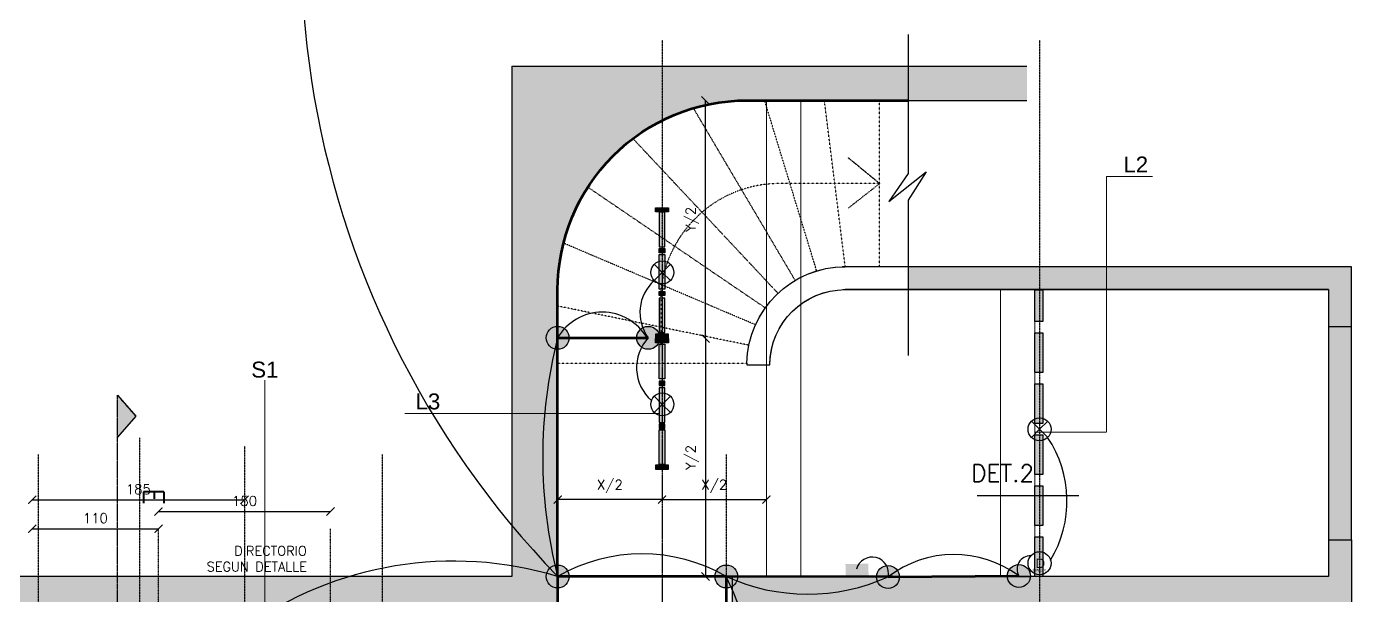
# Model space of a CAD drawing. Header units: millimetres. Extents: x -51650 to -4299, y 104 to 53299.
# Drawn here: x -22109 to -10559, y 30539 to 35499 of the extents above; entities that cross this region are included whole.
import ezdxf

# ---------------------------------------------------------------- set-up
doc = ezdxf.new("R2010")
doc.units = ezdxf.units.MM
doc.header["$LTSCALE"] = 0.3
for name, pattern in [('ACAD_ISO03W100', [30, 12, -18]), ('ACCESO MATIAS COUSIÑO$0$DASHDOT', [25.4, 12.7, -6.35, 0, -6.35]), ('CENTER2', [28.575, 19.05, -3.175, 3.175, -3.175])]:
    doc.linetypes.add(name, pattern=pattern)
for name, color, linetype in [('$0$COTAS', 1, 'Continuous'), ('ACCESO MATIAS COUSIÑO$0$Muros', 3, 'Continuous'), ('conductor 220V', 10, 'Continuous'), ('conductor 24V', 30, 'Continuous'), ('CORTES', 4, 'Continuous'), ('derivación eléctrica', 10, 'Continuous'), ('DRIVERS LEDS 220v a 12V', 10, 'Continuous'), ('HATCH', 253, 'Continuous'), ('I-DETALLES', 5, 'Continuous'), ('I-EQUIPOS', 150, 'Continuous'), ('I-LINEAS', 8, 'ACAD_ISO03W100'), ('I-TEXT', 4, 'Continuous'), ('lineas constructivas', 5, 'ACCESO MATIAS COUSIÑO$0$DASHDOT'), ('Luminarias', 10, 'Continuous'), ('Muros', 4, 'Continuous'), ('PROYECCION', 8, 'ACAD_ISO03W100')]:
    doc.layers.add(name, color=color, linetype=linetype)
for name, color, linetype, lineweight in [('013', 2, 'Continuous', 9), ('020', 4, 'Continuous', 15), ('canalización EMT', 100, 'Continuous', 80), ('I-GUIAS', 176, 'Continuous', 13)]:
    doc.layers.add(name, color=color, linetype=linetype, lineweight=lineweight)
doc.styles.add('ABWB', font='arial.ttf')
doc.styles.add('Romans', font='romans.shx')
doc.styles.get("Standard").update_dxf_attribs({"font": 'arial.ttf'})
doc.dimstyles.new('ABA-50', dxfattribs={"dimscale": 50, "dimtxt": 1.7, "dimasz": 1.4, "dimexe": 1, "dimexo": 5, "dimgap": 1, "dimtad": 1, "dimdec": 0, "dimlfac": 0.1, "dimdsep": 46, "dimtxsty": 'Romans', "dimblk": 'ARCHTICK', "dimcen": -1, "dimse1": 1, "dimse2": 1, "dimclrd": 1, "dimclre": 50, "dimclrt": 130, "dimadec": 0, "dimazin": 0, "dimtfac": 1, "dimtdec": 0, "dimtofl": 0, "dimtmove": 2, "dimatfit": 3, "dimldrblk": 'ABA_DOT', "dimfxl": 1, "dimtolj": 1, "dimarcsym": 0})

# ---------------------------------------------------------------- blocks, each defined once
blk = doc.blocks.new('ACCESO MATIAS COUSIÑO')
at = {"layer": 'ACCESO MATIAS COUSIÑO$0$Muros'}
for p, q in [((-17879, 34628), (-17879, 30805)), ((-10559, 33405), (-14998, 33405)), ((-10559, 32885), (-10559, 33405)), ((-10759, 33205), (-14972, 33205)), ((-10759, 33205), (-10759, 32885)), ((-17479, 33106), (-17479, 31585)), ((-10759, 32885), (-10559, 32885)), ((-10759, 31025), (-10759, 30705)), ((-10759, 31025), (-10559, 31025)), ((-10559, 31025), (-10559, 30305)), ((-17879, 30805), (-17879, 30705)), ((-17479, 30805), (-17479, 30305)), ((-17879, 30705), (-27189, 30705)), ((-15959, 30705), (-15959, 29805)), ((-10759, 30705), (-15959, 30705))]:
    blk.add_line(p, q, dxfattribs=at)
at = {"layer": 'ACCESO MATIAS COUSIÑO$0$Muros', "color": 2}
blk.add_line((-15829, 32565), (-15829, 32550), dxfattribs=at)
at = {"layer": 'ACCESO MATIAS COUSIÑO$0$Muros'}
for points in [[(-15829, 32565, -0.408585), (-14972, 33405, -0.408585)], [(-15629, 32550, -0.413673), (-14972, 33205, 0.162931)]]:
    blk.add_lwpolyline(points, format="xyb", dxfattribs=at)
for points in [[(-14950, 33205), (-10759, 33205), (-10759, 30705), (-15959, 30700), (-15959, 25755), (-25839, 25755), (-25839, 26705), (-26702, 26705), (-27189, 26205), (-27789, 26205), (-27789, 29855)], [(-27789, 29855), (-27189, 29855), (-26702, 29355), (-25839, 29309), (-25839, 30305), (-17479, 30305), (-17479, 32550), (-17479, 32550)], [(-15829, 32550), (-15629, 32550), (-15629, 32550)]]:
    blk.add_lwpolyline(points, dxfattribs=at)
blk = doc.blocks.new('_ArchTick')
at = {"color": 0, "linetype": 'ByBlock', "const_width": 0.15}
blk.add_lwpolyline([(-0.5, -0.5), (0.5, 0.5)], dxfattribs=at)
blk = doc.blocks.new('*D13')
at = {"layer": '$0$COTAS', "color": 1, "lineweight": -2, "transparency": 16777216}
blk.add_line((-22059, 31121), (-20959, 31121), dxfattribs=at)
at = {"layer": 'Defpoints', "color": 0, "transparency": 16777216}
for p in [(-20959, 31121), (-22059, 30305), (-20959, 30305)]:
    blk.add_point(p, dxfattribs=at)
at = {"layer": '$0$COTAS', "color": 1, "lineweight": -2, "transparency": 16777216, "xscale": 70, "yscale": 70, "zscale": 70, "rotation": 180}
blk.add_blockref('_ArchTick', (-22059, 31121), dxfattribs=at)
at = {"layer": '$0$COTAS', "color": 1, "lineweight": -2, "transparency": 16777216, "xscale": 70, "yscale": 70, "zscale": 70}
blk.add_blockref('_ArchTick', (-20959, 31121), dxfattribs=at)
at = {"layer": '$0$COTAS', "color": 130, "transparency": 16777216, "insert": (-21509, 31213), "char_height": 85, "attachment_point": 5, "style": 'Romans'}
blk.add_mtext('\\A1;110', dxfattribs=at)
blk = doc.blocks.new('ABA_DOT')
at = {"color": 50}
for p, q in [((1, 0), (-1, 0)), ((0, -1.5), (0, 1.5))]:
    blk.add_line(p, q, dxfattribs=at)
at = {"color": 4}
blk.add_lwpolyline([(0.25, 0, 0.5, 0.5, 1), (-0.25, 0, 0.5, 0.5, 1)], format="xyseb", close=True, dxfattribs=at)
blk = doc.blocks.new('*D14')
at = {"layer": '$0$COTAS', "color": 1, "lineweight": -2, "transparency": 16777216}
blk.add_line((-20959, 31271), (-19459, 31271), dxfattribs=at)
at = {"layer": 'Defpoints', "color": 0, "transparency": 16777216}
for p in [(-19459, 31271), (-19459, 30854), (-20959, 30705)]:
    blk.add_point(p, dxfattribs=at)
at = {"layer": '$0$COTAS', "color": 1, "lineweight": -2, "transparency": 16777216, "xscale": 70, "yscale": 70, "zscale": 70, "rotation": 180}
blk.add_blockref('_ArchTick', (-20959, 31271), dxfattribs=at)
at = {"layer": '$0$COTAS', "color": 1, "lineweight": -2, "transparency": 16777216, "xscale": 70, "yscale": 70, "zscale": 70}
blk.add_blockref('_ArchTick', (-19459, 31271), dxfattribs=at)
at = {"layer": '$0$COTAS', "color": 130, "transparency": 16777216, "insert": (-20209, 31363), "char_height": 85, "attachment_point": 5, "style": 'Romans'}
blk.add_mtext('\\A1;150', dxfattribs=at)
blk = doc.blocks.new('*D15')
at = {"layer": '$0$COTAS', "color": 1, "lineweight": -2, "transparency": 16777216}
blk.add_line((-22059, 31373), (-20209, 31373), dxfattribs=at)
at = {"layer": 'Defpoints', "color": 0, "transparency": 16777216}
for p in [(-20209, 31373), (-22059, 30305), (-20209, 30305)]:
    blk.add_point(p, dxfattribs=at)
at = {"layer": '$0$COTAS', "color": 1, "lineweight": -2, "transparency": 16777216, "xscale": 70, "yscale": 70, "zscale": 70, "rotation": 180}
blk.add_blockref('_ArchTick', (-22059, 31373), dxfattribs=at)
at = {"layer": '$0$COTAS', "color": 1, "lineweight": -2, "transparency": 16777216, "xscale": 70, "yscale": 70, "zscale": 70}
blk.add_blockref('_ArchTick', (-20209, 31373), dxfattribs=at)
at = {"layer": '$0$COTAS', "color": 130, "transparency": 16777216, "insert": (-21134, 31465), "char_height": 85, "attachment_point": 5, "style": 'Romans'}
blk.add_mtext('\\A1;185', dxfattribs=at)
blk = doc.blocks.new('*D39')
at = {"layer": '$0$COTAS', "color": 1, "lineweight": -2, "transparency": 16777216}
blk.add_line((-16190, 32779), (-16190, 34854), dxfattribs=at)
at = {"layer": 'Defpoints', "color": 0, "transparency": 16777216}
for p in [(-16190, 34854), (-15829, 34854), (-16512, 32779)]:
    blk.add_point(p, dxfattribs=at)
at = {"layer": '$0$COTAS', "color": 1, "lineweight": -2, "transparency": 16777216, "xscale": 70, "yscale": 70, "zscale": 70}
for p, rotation in [((-16190, 34854), 90), ((-16190, 32779), 270)]:
    blk.add_blockref('_ArchTick', p, dxfattribs=dict(at, rotation=rotation))
at = {"layer": '$0$COTAS', "color": 130, "transparency": 16777216, "insert": (-16305, 33817), "char_height": 85, "attachment_point": 5, "rotation": 90, "style": 'Romans'}
blk.add_mtext('\\A1;Y/2', dxfattribs=at)
blk = doc.blocks.new('*D40')
at = {"layer": '$0$COTAS', "color": 1, "lineweight": -2, "transparency": 16777216}
blk.add_line((-16190, 32779), (-16190, 30705), dxfattribs=at)
at = {"layer": 'Defpoints', "color": 0, "transparency": 16777216}
for p in [(-16512, 32779), (-16512, 30705), (-16190, 30705)]:
    blk.add_point(p, dxfattribs=at)
at = {"layer": '$0$COTAS', "color": 1, "lineweight": -2, "transparency": 16777216, "xscale": 70, "yscale": 70, "zscale": 70}
for p, rotation in [((-16190, 32779), 90), ((-16190, 30705), 270)]:
    blk.add_blockref('_ArchTick', p, dxfattribs=dict(at, rotation=rotation))
at = {"layer": '$0$COTAS', "color": 130, "transparency": 16777216, "insert": (-16305, 31742), "char_height": 85, "attachment_point": 5, "rotation": 90, "style": 'Romans'}
blk.add_mtext('\\A1;Y/2', dxfattribs=at)
blk = doc.blocks.new('*D41')
at = {"layer": '$0$COTAS', "color": 1, "lineweight": -2, "transparency": 16777216}
blk.add_line((-16569, 31375), (-17479, 31375), dxfattribs=at)
at = {"layer": 'Defpoints', "color": 0, "transparency": 16777216}
for p in [(-17479, 31639), (-16569, 31639), (-17479, 31375)]:
    blk.add_point(p, dxfattribs=at)
at = {"layer": '$0$COTAS', "color": 1, "lineweight": -2, "transparency": 16777216, "xscale": 70, "yscale": 70, "zscale": 70, "rotation": 180}
blk.add_blockref('_ArchTick', (-17479, 31375), dxfattribs=at)
at = {"layer": '$0$COTAS', "color": 1, "lineweight": -2, "transparency": 16777216, "xscale": 70, "yscale": 70, "zscale": 70}
blk.add_blockref('_ArchTick', (-16569, 31375), dxfattribs=at)
at = {"layer": '$0$COTAS', "color": 130, "transparency": 16777216, "insert": (-17024, 31490), "char_height": 85, "attachment_point": 5, "style": 'Romans'}
blk.add_mtext('\\A1;X/2', dxfattribs=at)
blk = doc.blocks.new('*D42')
at = {"layer": '$0$COTAS', "color": 1, "lineweight": -2, "transparency": 16777216}
blk.add_line((-16569, 31375), (-15659, 31375), dxfattribs=at)
at = {"layer": 'Defpoints', "color": 0, "transparency": 16777216}
for p in [(-16569, 31639), (-15659, 31639), (-15659, 31375)]:
    blk.add_point(p, dxfattribs=at)
at = {"layer": '$0$COTAS', "color": 1, "lineweight": -2, "transparency": 16777216, "xscale": 70, "yscale": 70, "zscale": 70, "rotation": 180}
blk.add_blockref('_ArchTick', (-16569, 31375), dxfattribs=at)
at = {"layer": '$0$COTAS', "color": 1, "lineweight": -2, "transparency": 16777216, "xscale": 70, "yscale": 70, "zscale": 70}
blk.add_blockref('_ArchTick', (-15659, 31375), dxfattribs=at)
at = {"layer": '$0$COTAS', "color": 130, "transparency": 16777216, "insert": (-16114, 31490), "char_height": 85, "attachment_point": 5, "style": 'Romans'}
blk.add_mtext('\\A1;X/2', dxfattribs=at)
blk = doc.blocks.new('DRIVER_36W_24V')
at = {"layer": 'Luminarias'}
blk.add_circle((0, 0), 100, dxfattribs=at)
at = {"layer": 'DRIVERS LEDS 220v a 12V'}
for s, height, p in [('D', 84.1, (-36, -43)), ('36W/24V', 21, (-63, -70))]:
    blk.add_text(s, height=height, dxfattribs=at).set_placement(p)
blk = doc.blocks.new('luminaria')
at = {"layer": 'Luminarias'}
for points in [[(0, 0), (-71, 71)], [(0, 0), (-71, -71)], [(0, 0), (71, 71)], [(0, 0), (71, -71)]]:
    blk.add_lwpolyline(points, dxfattribs=at)
blk.add_circle((0, 0), 100, dxfattribs=at)
blk = doc.blocks.new('derivacion')
at = {"layer": 'derivación eléctrica'}
h = blk.add_hatch(color=256, dxfattribs=at)
h.dxf.hatch_style = 1
h.paths.add_polyline_path([(100, 0, 1), (-100, 0, 1)])
blk.add_circle((0, 0), 100, dxfattribs=at)

msp = doc.modelspace()

# ---------------------------------------------------------------- hatches: boundary and pattern name
at = {"layer": 'CORTES'}
h = msp.add_hatch(color=254, dxfattribs=at)
h.dxf.hatch_style = 1
h.paths.add_polyline_path([(-21316.4, 31920), (-21157.1, 32102.3), (-21316.4, 32284.6)])
at = {"layer": 'derivación eléctrica'}
h = msp.add_hatch(color=256, dxfattribs=at)
h.dxf.hatch_style = 1
h.paths.add_polyline_path([(-14969.2, 30714.2), (-14769.2, 30715.4), (-14770, 30815.4), (-14970, 30814.2)])
at = {"layer": 'HATCH'}
h = msp.add_hatch(color=256, dxfattribs=at)
h.dxf.hatch_style = 1
h.paths.add_polyline_path([(-25499, 30304.6), (-22899, 30304.6), (-22899, 30134.6), (-22729, 30134.6), (-22729, 30084.6), (-22229, 30084.6), (-22229, 30134.6), (-22059, 30134.6), (-22059, 30304.6), (-17479, 30304.6), (-17479, 30804.6), (-17879, 30804.6), (-17879, 30704.6), (-27189, 30704.6), (-27189, 31004.6), (-27789, 31004.6), (-27789, 29854.6), (-27189, 29854.6), (-26701.8, 29354.6), (-25839, 29354.6), (-25839, 30124.6), (-25499, 30124.6)], flags=17)
h.paths.add_polyline_path([(-13219, 30304.6), (-10559, 30304.6), (-10559, 31024.6), (-10759, 31024.6), (-10759, 30704.6), (-15959, 30704.6), (-15959, 25754.6), (-22059, 25754.6), (-22059, 25924.6), (-22229, 25924.6), (-22229, 25974.6), (-22729, 25974.6), (-22729, 25924.6), (-22899, 25924.6), (-22899, 25754.6), (-25839, 25754.6), (-25839, 26704.6), (-26701.8, 26704.6), (-27189, 26204.6), (-27789, 26204.6), (-27789, 25054.6), (-27189, 25054.6), (-27189, 25319.6), (-13219, 25319.6)])
h.paths.add_polyline_path([(-15659, 25754.6), (-15659, 30304.6), (-13619, 30304.6), (-13619, 25754.6)], flags=16)
h.paths.add_polyline_path([(-15509, 25934.6), (-15509, 27774.6), (-13969.4, 27774.6), (-13969.4, 25934.6)], flags=0)
h.paths.add_polyline_path([(-15509, 28284.6), (-15509, 30124.6), (-13969.4, 30124.6), (-13969.4, 28284.6)], flags=0)
h.paths.add_polyline_path([(-13869.4, 26354.6), (-13869.4, 27354.6), (-13769.4, 27354.6), (-13769.4, 26354.6)], flags=0)
h.paths.add_polyline_path([(-13869.4, 28704.6), (-13869.4, 29704.6), (-13769.4, 29704.6), (-13769.4, 28704.6)], flags=0)
edge = h.paths.add_edge_path()
edge.add_arc((-15829, 33204.2), 1650, 90, 180, ccw=False)
edge.add_line((-15829, 34854.2), (-13388.7, 34854.2))
edge.add_line((-13388.7, 34854.2), (-13388.7, 35154.2))
edge.add_line((-13388.7, 35154.2), (-17879, 35154.2))
edge.add_line((-17879, 35154.2), (-17879, 30804.6))
edge.add_line((-17879, 30804.6), (-17479, 30804.6))
edge.add_line((-17479, 30804.6), (-17479, 33204.2))
h.paths.add_polyline_path([(-10559, 33404.6), (-14423.9, 33406.7), (-14423.9, 33206.7), (-10759, 33204.6), (-10759, 31024.6), (-10559, 31024.6)])
at = {"layer": 'I-EQUIPOS'}
h = msp.add_hatch(color=254, dxfattribs=at)
h.dxf.hatch_style = 1
h.paths.add_polyline_path([(-16626.3, 33919.4), (-16626.3, 33882.7), (-16511.8, 33882.7), (-16511.8, 33919.4)])
h = msp.add_hatch(color=254, dxfattribs=at)
h.dxf.hatch_style = 1
h.paths.add_polyline_path([(-16544.5, 33577.3), (-16593.5, 33577.3), (-16593.5, 33879.1), (-16544.5, 33879.1)])
h = msp.add_hatch(color=254, dxfattribs=at)
h.dxf.hatch_style = 1
h.paths.add_polyline_path([(-16544.5, 33512.3), (-16593.5, 33512.3), (-16593.5, 33210.5), (-16544.5, 33210.5)])
h = msp.add_hatch(color=254, dxfattribs=at)
h.dxf.hatch_style = 1
h.paths.add_polyline_path([(-16545.2, 33526.4), (-16545.2, 33563.1), (-16592.8, 33563.1), (-16592.8, 33526.4)])
h = msp.add_hatch(color=254, dxfattribs=at)
h.dxf.hatch_style = 1
h.paths.add_polyline_path([(-16545.2, 33152.8), (-16545.2, 33189.5), (-16592.8, 33189.5), (-16592.8, 33152.8)])
h = msp.add_hatch(color=254, dxfattribs=at)
h.dxf.hatch_style = 1
h.paths.add_polyline_path([(-13249.1, 33204.6), (-13319, 33204.6), (-13319, 32926.1), (-13249.1, 32926.1)])
h = msp.add_hatch(color=254, dxfattribs=at)
h.dxf.hatch_style = 1
h.paths.add_polyline_path([(-16544.5, 32830), (-16593.5, 32830), (-16593.5, 33131.9), (-16544.5, 33131.9)])
h = msp.add_hatch(color=254, dxfattribs=at)
h.dxf.hatch_style = 1
h.paths.add_polyline_path([(-16511.8, 32779.4), (-16511.8, 32816.1), (-16626.3, 32816.1), (-16626.3, 32779.4)])
h = msp.add_hatch(color=254, dxfattribs=at)
h.dxf.hatch_style = 1
h.paths.add_polyline_path([(-13249.1, 32828.9), (-13319, 32828.9), (-13319, 32481.8), (-13249.1, 32481.8)])
h = msp.add_hatch(color=254, dxfattribs=at)
h.dxf.hatch_style = 1
h.paths.add_polyline_path([(-16626.3, 32779.4), (-16626.3, 32742.7), (-16511.8, 32742.7), (-16511.8, 32779.4)])
h = msp.add_hatch(color=254, dxfattribs=at)
h.dxf.hatch_style = 1
h.paths.add_polyline_path([(-16626.3, 32779.4), (-16626.3, 32742.7), (-16511.8, 32742.7), (-16511.8, 32779.4)])
h = msp.add_hatch(color=254, dxfattribs=at)
h.dxf.hatch_style = 1
h.paths.add_polyline_path([(-16544.5, 32728.8), (-16593.5, 32728.8), (-16593.5, 32427), (-16544.5, 32427)])
h = msp.add_hatch(color=254, dxfattribs=at)
h.dxf.hatch_style = 1
h.paths.add_polyline_path([(-16544.5, 32046.6), (-16593.5, 32046.6), (-16593.5, 32348.4), (-16544.5, 32348.4)])
h = msp.add_hatch(color=254, dxfattribs=at)
h.dxf.hatch_style = 1
h.paths.add_polyline_path([(-16545.2, 32369.3), (-16545.2, 32406.1), (-16592.8, 32406.1), (-16592.8, 32369.3)])
h = msp.add_hatch(color=254, dxfattribs=at)
h.dxf.hatch_style = 1
h.paths.add_polyline_path([(-13249.1, 32384.6), (-13319, 32384.6), (-13319, 32037.5), (-13249.1, 32037.5)])
h = msp.add_hatch(color=254, dxfattribs=at)
h.dxf.hatch_style = 1
h.paths.add_polyline_path([(-16545.2, 31995.7), (-16545.2, 32032.4), (-16592.8, 32032.4), (-16592.8, 31995.7)])
h = msp.add_hatch(color=254, dxfattribs=at)
h.dxf.hatch_style = 1
h.paths.add_polyline_path([(-16544.5, 31981.6), (-16593.5, 31981.6), (-16593.5, 31679.8), (-16544.5, 31679.8)])
h = msp.add_hatch(color=254, dxfattribs=at)
h.dxf.hatch_style = 1
h.paths.add_polyline_path([(-13249.1, 31940.3), (-13319, 31940.3), (-13319, 31593.2), (-13249.1, 31593.2)])
h = msp.add_hatch(color=254, dxfattribs=at)
h.dxf.hatch_style = 1
h.paths.add_polyline_path([(-16511.8, 31639.4), (-16511.8, 31676.1), (-16626.3, 31676.1), (-16626.3, 31639.4)])
h = msp.add_hatch(color=254, dxfattribs=at)
h.dxf.hatch_style = 1
h.paths.add_polyline_path([(-13249.1, 31496), (-13319, 31496), (-13319, 31148.9), (-13249.1, 31148.9)])
h = msp.add_hatch(color=254, dxfattribs=at)
h.dxf.hatch_style = 1
h.paths.add_polyline_path([(-13249.1, 31051.7), (-13319, 31051.7), (-13319, 30704.6), (-13249.1, 30704.6)])

# ---------------------------------------------------------------- linework, layer by layer
at = {"layer": '013'}
for points in [[(-15659, 30704.6), (-15659, 34854.2)], [(-15359, 30704.6), (-15359, 34854.2)], [(-13619, 30704.6), (-13619, 33204.6)], [(-13319, 30704.6), (-13319, 33204.6)]]:
    msp.add_lwpolyline(points, dxfattribs=at)
at = {"layer": '020'}
msp.add_line((-15959, 30704.6), (-17479, 30704.6), dxfattribs=at)
at = {"layer": 'canalización EMT'}
for points in [[(-16009, 30704.6), (-17479, 30704.6), (-17479, 33204.2, -0.4142136), (-15829, 34854.2), (-14423.9, 34854.2)], [(-14559.8, 30701), (-16009, 30704.6), (-16009, 25804.6), (-20210.2, 25803.1), (-22960.5, 25803.1), (-25611.5, 25803.1, -0.4142136), (-25761.5, 25953.1), (-25761.5, 26704.6), (-26099, 26704.6), (-26099, 27177.1), (-26086, 28029.6), (-26099, 28893.3), (-26099, 29355.6)], [(-17479, 30704.6), (-17479, 30404.6, -0.4142136), (-17629, 30254.6), (-20209, 30254.6), (-22009, 30254.6), (-25761.5, 30254.6)]]:
    msp.add_lwpolyline(points, format="xyb", dxfattribs=at)
for points in [[(-17479, 32784.9), (-16689.5, 32784.9)], [(-14599.1, 30700.9), (-13458.5, 30709.2), (-13458.5, 30709.2)]]:
    msp.add_lwpolyline(points, dxfattribs=at)
at = {"layer": 'conductor 220V'}
for centre, radius, start, end in [((-11762.2, 36236.2), 7954.8, 82.75471, 224.05664), ((-16388.8, 33005.9), 373.2, 131.80407, 216.31294), ((-17089.8, 32559.1), 449.9, 30.11823, 149.88177), ((-13403.7, 31744.7), 4205.9, 165.68069, 194.31687), ((-16410.3, 32525.2), 381.3, 137.06682, 228.84432), ((-16744, 29436.6), 1465.6, 59.90066, 120.09934), ((-14737, 30732.3), 141.4, 347.18916, 165.2981), ((-14023.4, 29952.2), 944.5, 53.27075, 127.55607), ((-13357.6, 30768.4), 117.1, 88.40422, 210.4329), ((-18386.2, 27702), 3136.7, 73.18959, 125.53079), ((-15300, 32263.2), 1712.3, 245.53812, 294.16179), ((-21371.8, 28253.9), 5896.3, 335.44021, 24.55979)]:
    msp.add_arc(centre, radius, start, end, dxfattribs=at)
at = {"layer": 'conductor 24V'}
msp.add_arc((-14035.5, 31362.4), 996.4, 328.90746, 33.81975, dxfattribs=at)
at = {"layer": 'CORTES', "linetype": 'CENTER2', "ltscale": 0.01}
msp.add_lwpolyline([(-21316.4, 29591.9), (-21316.4, 32284.6), (-21157.1, 32102.3)], dxfattribs=at)
at = {"layer": 'CORTES'}
msp.add_lwpolyline([(-21316.4, 32284.6), (-21157.1, 32102.3), (-21316.4, 31920)], dxfattribs=at)
at = {"layer": 'I-DETALLES', "linetype": 'CENTER2'}
msp.add_lwpolyline([(-13823.5, 31409.4), (-12935.6, 31409.4)], dxfattribs=at)
at = {"layer": 'I-EQUIPOS'}
for points in [[(-16511.8, 33882.7), (-16626.3, 33882.7), (-16626.3, 33919.4), (-16511.8, 33919.4), (-16511.8, 33882.7)], [(-16544.5, 33879.1), (-16593.5, 33879.1), (-16593.5, 33577.3), (-16544.5, 33577.3), (-16544.5, 33879.1)], [(-16544.5, 33210.5), (-16593.5, 33210.5), (-16593.5, 33512.3), (-16544.5, 33512.3), (-16544.5, 33210.5)], [(-16545.2, 33526.4), (-16592.8, 33526.4), (-16592.8, 33563.1), (-16545.2, 33563.1), (-16545.2, 33526.4)], [(-16545.2, 33152.8), (-16592.8, 33152.8), (-16592.8, 33189.5), (-16545.2, 33189.5), (-16545.2, 33152.8)], [(-13249.1, 32926.1), (-13319, 32926.1), (-13319, 33204.6), (-13249.1, 33204.6), (-13249.1, 32926.1)], [(-16544.5, 33131.9), (-16593.5, 33131.9), (-16593.5, 32830), (-16544.5, 32830), (-16544.5, 33131.9)], [(-16511.8, 32816.1), (-16626.3, 32816.1), (-16626.3, 32779.4), (-16511.8, 32779.4), (-16511.8, 32816.1)], [(-13249.1, 32481.8), (-13319, 32481.8), (-13319, 32828.9), (-13249.1, 32828.9), (-13249.1, 32481.8)], [(-16511.8, 32742.7), (-16626.3, 32742.7), (-16626.3, 32779.4), (-16511.8, 32779.4), (-16511.8, 32742.7)], [(-16511.8, 32742.7), (-16626.3, 32742.7), (-16626.3, 32779.4), (-16511.8, 32779.4), (-16511.8, 32742.7)], [(-16544.5, 32427), (-16593.5, 32427), (-16593.5, 32728.8), (-16544.5, 32728.8), (-16544.5, 32427)], [(-16544.5, 32348.4), (-16593.5, 32348.4), (-16593.5, 32046.6), (-16544.5, 32046.6), (-16544.5, 32348.4)], [(-16545.2, 32406.1), (-16592.8, 32406.1), (-16592.8, 32369.3), (-16545.2, 32369.3), (-16545.2, 32406.1)], [(-13249.1, 32037.5), (-13319, 32037.5), (-13319, 32384.6), (-13249.1, 32384.6), (-13249.1, 32037.5)], [(-16545.2, 32032.4), (-16592.8, 32032.4), (-16592.8, 31995.7), (-16545.2, 31995.7), (-16545.2, 32032.4)], [(-16544.5, 31679.8), (-16593.5, 31679.8), (-16593.5, 31981.6), (-16544.5, 31981.6), (-16544.5, 31679.8)], [(-13249.1, 31593.2), (-13319, 31593.2), (-13319, 31940.3), (-13249.1, 31940.3), (-13249.1, 31593.2)], [(-16511.8, 31676.1), (-16626.3, 31676.1), (-16626.3, 31639.4), (-16511.8, 31639.4), (-16511.8, 31676.1)], [(-13249.1, 31148.9), (-13319, 31148.9), (-13319, 31496), (-13249.1, 31496), (-13249.1, 31148.9)], [(-13249.1, 30704.6), (-13319, 30704.6), (-13319, 31051.7), (-13249.1, 31051.7), (-13249.1, 30704.6)]]:
    msp.add_lwpolyline(points, dxfattribs=at)
at = {"layer": 'I-GUIAS', "linetype": 'CENTER2', "ltscale": 0.7}
for points in [[(-12293.8, 34190.1), (-12293.8, 34190.1), (-12693.8, 34190.1), (-12693.8, 31962.8)], [(-20031.7, 32417.1), (-20031.7, 32417.1), (-20031.7, 30226.9)], [(-18812.7, 32124.9), (-18812.7, 32124.9), (-18012.6, 32124.9), (-16593.5, 32124.9)], [(-12693.8, 31962.8), (-13319, 31962.8)]]:
    msp.add_lwpolyline(points, dxfattribs=at)
at = {"layer": 'I-LINEAS', "ltscale": 0.2}
msp.add_lwpolyline([(-16566.8, 33418.9), (-16566.8, 29860)], dxfattribs=at)
at = {"layer": 'I-LINEAS', "color": 1, "ltscale": 0.2}
for points in [[(-20959, 30304.6), (-20959, 31121)], [(-19459, 30304.6), (-19459, 31121)]]:
    msp.add_lwpolyline(points, dxfattribs=at)
at = {"layer": 'lineas constructivas'}
for points in [[(-16566.8, 35379.1), (-16566.8, 26106.2)], [(-13278.4, 35379.1), (-13278.4, 26106.2)], [(-21124.1, 31912.2), (-21124.1, 22639.4)], [(-22009, 31769.3), (-22009, 22496.4)], [(-20209, 31840.8), (-20209, 22567.9)], [(-19009, 31769.3), (-19009, 22496.4)], [(-16009, 31769.3), (-16009, 22496.4)]]:
    msp.add_lwpolyline(points, dxfattribs=at)
at = {"layer": 'Muros'}
for p, q in [((-17879, 35154.2), (-17879, 30804.6)), ((-17879, 35154.2), (-13388.7, 35154.2)), ((-15829, 34854.2), (-13388.7, 34854.2)), ((-11079, 33404.6), (-14997.7, 33404.6)), ((-10559, 33404.6), (-11079, 33404.6)), ((-10559, 31024.6), (-10559, 33404.6)), ((-17479, 33204.2), (-17479, 30804.6)), ((-11079, 33204.6), (-14994.5, 33204.6)), ((-10759, 33204.6), (-11079, 33204.6)), ((-10759, 33204.6), (-10759, 31024.6)), ((-10759, 31024.6), (-10759, 30704.6)), ((-10759, 31024.6), (-10559, 31024.6)), ((-10559, 31024.6), (-10559, 30304.6)), ((-17879, 30804.6), (-17879, 30704.6)), ((-17879, 30804.6), (-17879, 30704.6)), ((-17479, 30804.6), (-17479, 30304.6)), ((-17879, 30704.6), (-27189, 30704.6)), ((-10759, 30704.6), (-15959, 30704.6)), ((-15959, 30704.6), (-15959, 25752.1))]:
    msp.add_line(p, q, dxfattribs=at)
at = {"layer": 'Muros', "color": 2}
msp.add_lwpolyline([(-14423.9, 35429.6), (-14423.9, 34216.5), (-14593.2, 33974.6), (-14265.8, 34232.7), (-14423.9, 33983.6), (-14423.9, 32629.8)], dxfattribs=at)
at = {"layer": 'Muros'}
for points in [[(-15829, 32564.6, -0.4085845), (-14972.3, 33405, 1.9340556)], [(-15629, 32560.8, -0.4085845), (-14972.3, 33205, -0.4085845)]]:
    msp.add_lwpolyline(points, format="xyb", dxfattribs=at)
msp.add_arc((-15829, 33204.2), 1650, 90, 180, dxfattribs=at)
at = {"layer": 'PROYECCION', "ltscale": 0.3}
msp.add_line((-17479, 32564.6), (-15829, 32564.6), dxfattribs=at)
for points in [[(-15408.2, 33285.8), (-16295.1, 34787)], [(-15221, 33368.1), (-15675.2, 34854.2)], [(-14972.3, 33405), (-15153.8, 34854.2)], [(-14672.3, 33405), (-14672.3, 34854.2)], [(-15558.4, 33173.2), (-16822.6, 34521.6)], [(-14672.3, 34129.6), (-14946.2, 34354.5), (-14672.3, 34129.6), (-14946.2, 33914.3)], [(-15669.7, 33045.9), (-17216.2, 34097.7)], [(-14672.3, 34129.6), (-15571.7, 34129.6)], [(-15754.3, 32898.5), (-17428.2, 33610.4)], [(-16579, 33204.2), (-16579, 32709.4)], [(-15811.7, 32720.3), (-17479, 33062.2)]]:
    msp.add_lwpolyline(points, dxfattribs=at)
msp.add_arc((-15543.2, 33087.7), 1042.3, 91.56487, 173.58099, dxfattribs=at)

# ---------------------------------------------------------------- block references
msp.add_blockref('ACCESO MATIAS COUSIÑO', (0, 0))
at = {"layer": 'derivación eléctrica'}
for p in [(-17479, 32784.9), (-16689.5, 32784.9), (-17479, 30704.6), (-16009, 30704.6), (-14599.1, 30700.9), (-13458.5, 30709.2)]:
    msp.add_blockref('derivacion', p, dxfattribs=at)
at = {"layer": 'DRIVERS LEDS 220v a 12V'}
msp.add_blockref('DRIVER_36W_24V', (-13278.4, 30820.4), dxfattribs=at)
at = {"layer": 'Luminarias'}
for p in [(-16566.8, 33354.8), (-16566.8, 32205.2), (-13278.4, 31987.6)]:
    msp.add_blockref('luminaria', p, dxfattribs=at)

# ---------------------------------------------------------------- texts
at = {"layer": 'I-DETALLES', "color": 3, "linetype": 'CENTER2', "insert": (-13326.4, 31531), "char_height": 148.5, "width": 1296.929, "attachment_point": 9, "style": 'Romans'}
msp.add_mtext('DET.2', dxfattribs=at)
at = {"layer": 'I-DETALLES', "color": 3, "linetype": 'CENTER2', "insert": (-21089, 31328.8), "char_height": 178.2, "width": 1556.315, "attachment_point": 9, "rotation": 270, "style": 'Romans'}
msp.add_mtext('E', dxfattribs=at)
at = {"layer": 'I-GUIAS', "char_height": 139, "style": 'ABWB'}
for s, insert, attachment_point in [('L2', (-12547.9, 34365.2), 1), ('S1', (-20150.1, 32436.6), 7), ('L3', (-18718.1, 32300), 1)]:
    msp.add_mtext(s, dxfattribs=dict(at, insert=insert, attachment_point=attachment_point))
at = {"layer": 'I-TEXT', "insert": (-19665.4, 30749), "char_height": 82.5, "width": 1037.374, "attachment_point": 9, "style": 'Romans'}
msp.add_mtext('DIRECTORIO SEGUN DETALLE', dxfattribs=at)

# ---------------------------------------------------------------- dimensions: what is measured, and where the dimension line sits
at = {"layer": '$0$COTAS'}
for base, p2, picture, middle in [((-16189.9, 34854.2), (-15829, 34854.2), '*D39', (-16304.7, 33816.8)), ((-16189.9, 30704.6), (-16511.8, 30704.6), '*D40', (-16304.7, 31742))]:
    dim = msp.add_linear_dim(base=base, p1=(-16511.8, 32779.4), p2=p2, angle=90, text='Y/2', dimstyle='ABA-50', dxfattribs=at)
    dim.commit()
    dim.dimension.update_dxf_attribs({"geometry": picture, "text_midpoint": middle})
for base, p2, picture, middle in [((-17479, 31375), (-17479, 31639.4), '*D41', (-17024, 31489.7)), ((-15659, 31375), (-15659, 31639.4), '*D42', (-16114, 31489.7))]:
    dim = msp.add_linear_dim(base=base, p1=(-16569, 31639.4), p2=p2, text='X/2', dimstyle='ABA-50', dxfattribs=at)
    dim.commit()
    dim.dimension.update_dxf_attribs({"geometry": picture, "text_midpoint": middle})
for base, p1, p2, picture, middle in [((-20209, 31372.9), (-22059, 30304.6), (-20209, 30304.6), '*D15', (-21134, 31465.4)), ((-19459, 31270.6), (-20959, 30704.6), (-19459, 30854.2), '*D14', (-20209, 31363.1)), ((-20959, 31121), (-22059, 30304.6), (-20959, 30304.6), '*D13', (-21509, 31213.5))]:
    dim = msp.add_linear_dim(base=base, p1=p1, p2=p2, dimstyle='ABA-50', dxfattribs=at)
    dim.commit()
    dim.dimension.update_dxf_attribs({"geometry": picture, "text_midpoint": middle})

doc.saveas('drawing.dxf')
